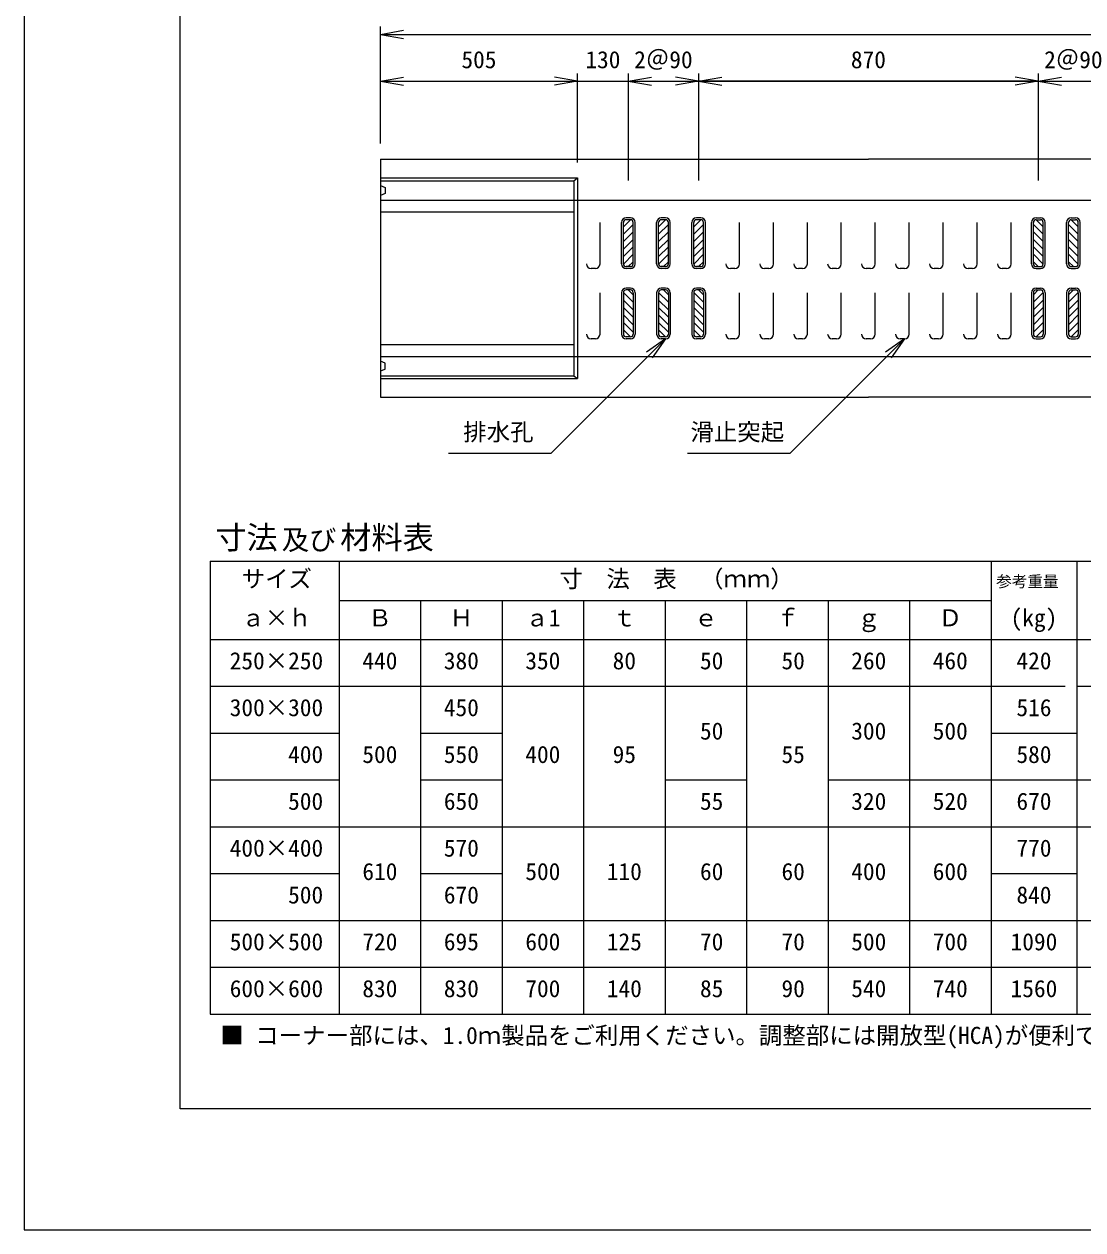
# Model space of a CAD drawing. Units: millimetres, scale not verified. Extents: x 1335 to 18532, y 1277 to 13928.
# Drawn here: x 14352 to 17064, y 7888 to 10977 of the extents above; entities that cross this region are included whole.
import ezdxf
from ezdxf.enums import TextEntityAlignment as Align

# ---------------------------------------------------------------- set-up
doc = ezdxf.new("R2010")
doc.units = ezdxf.units.MM
doc.header["$LTSCALE"] = 20
doc.layers.add('0_2', color=4, linetype='Continuous', lineweight=18)
doc.styles.add('ＭＳ ゴシック-5.0-0.0', font='')
doc.styles.get('ＭＳ ゴシック-5.0-0.0').set_extended_font_data('ＭＳ ゴシック-5.0-0.0')

msp = doc.modelspace()

# ---------------------------------------------------------------- linework, layer by layer
at = {"layer": '0_2'}
for p, q in [((14352.38, 13927.73), (14352.38, 7887.73)), ((14752.38, 8197.73), (14752.38, 13233.08)), ((15264.89, 10670.95), (15264.89, 10970.95)), ((15264.89, 10950.95), (15323.98, 10961.37)), ((15264.89, 10950.95), (17764.89, 10950.95)), ((15264.89, 10950.95), (15323.98, 10940.53)), ((15769.89, 10622.95), (15769.89, 10850.95)), ((15899.89, 10850.95), (15899.89, 10576.76)), ((16079.89, 10850.95), (16079.89, 10576.76)), ((16949.89, 10850.95), (16949.89, 10576.76)), ((15264.89, 10830.95), (15323.98, 10841.37)), ((15264.89, 10830.95), (15323.98, 10820.53)), ((15264.89, 10830.95), (15769.89, 10830.95)), ((15769.89, 10830.95), (15710.8, 10841.37)), ((15769.89, 10830.95), (15710.8, 10820.53)), ((15769.89, 10830.95), (15899.89, 10830.95)), ((15899.89, 10830.95), (15958.98, 10841.37)), ((15899.89, 10830.95), (16079.89, 10830.95)), ((15899.89, 10830.95), (15958.98, 10820.53)), ((16079.89, 10830.95), (16020.8, 10841.37)), ((16079.89, 10830.95), (16020.8, 10820.53)), ((16079.89, 10830.95), (16138.98, 10841.37)), ((16079.89, 10830.95), (16138.98, 10841.37)), ((16079.89, 10830.95), (16138.98, 10820.53)), ((16079.89, 10830.95), (16949.89, 10830.95)), ((16079.89, 10830.95), (16138.98, 10820.53)), ((16949.89, 10830.95), (16079.89, 10830.95)), ((16949.89, 10830.95), (16890.8, 10841.37)), ((16949.89, 10830.95), (16890.8, 10841.37)), ((16949.89, 10830.95), (16890.8, 10820.53)), ((16949.89, 10830.95), (16890.8, 10820.53)), ((16949.89, 10830.95), (17008.98, 10841.37)), ((16949.89, 10830.95), (17129.89, 10830.95)), ((16949.89, 10830.95), (17008.98, 10820.53)), ((15264.89, 10582.95), (15769.89, 10582.95)), ((15759.89, 10575.95), (15769.89, 10582.95)), ((15769.89, 10582.95), (15769.89, 10068.95)), ((15264.89, 10563.45), (15276.89, 10558.45)), ((15276.89, 10543.45), (15264.89, 10538.45)), ((15276.89, 10558.45), (15276.89, 10543.45)), ((15264.89, 10525.95), (17764.89, 10525.95)), ((15905.34, 10475.95), (15887.39, 10458)), ((15905.39, 10480.95), (15894.39, 10480.95)), ((15905.39, 10475.95), (15894.39, 10475.95)), ((15995.34, 10475.95), (15977.39, 10458)), ((15995.39, 10480.95), (15984.39, 10480.95)), ((15995.39, 10475.95), (15984.39, 10475.95)), ((16085.34, 10475.95), (16067.39, 10458)), ((16085.39, 10480.95), (16074.39, 10480.95)), ((16085.39, 10475.95), (16074.39, 10475.95)), ((16944.39, 10480.95), (16955.39, 10480.95)), ((16944.39, 10475.95), (16955.39, 10475.95)), ((16944.44, 10475.95), (16962.39, 10458)), ((17034.39, 10480.95), (17045.39, 10480.95)), ((17034.39, 10475.95), (17045.39, 10475.95)), ((17034.44, 10475.95), (17052.39, 10458)), ((15827.39, 10362.95), (15827.39, 10468.95)), ((15882.39, 10362.95), (15882.39, 10468.95)), ((15887.39, 10362.95), (15887.39, 10468.95)), ((15912.39, 10463.91), (15887.39, 10438.91)), ((15912.39, 10444.82), (15887.39, 10419.82)), ((15912.39, 10362.95), (15912.39, 10468.95)), ((15917.39, 10362.95), (15917.39, 10468.95)), ((15972.39, 10362.95), (15972.39, 10468.95)), ((15977.39, 10362.95), (15977.39, 10468.95)), ((16002.39, 10463.91), (15977.39, 10438.91)), ((16002.39, 10444.82), (15977.39, 10419.82)), ((16002.39, 10362.95), (16002.39, 10468.95)), ((16007.39, 10362.95), (16007.39, 10468.95)), ((16062.39, 10362.95), (16062.39, 10468.95)), ((16067.39, 10362.95), (16067.39, 10468.95)), ((16092.39, 10463.91), (16067.39, 10438.91)), ((16092.39, 10444.82), (16067.39, 10419.82)), ((16092.39, 10362.95), (16092.39, 10468.95)), ((16097.39, 10362.95), (16097.39, 10468.95)), ((16184.39, 10362.95), (16184.39, 10468.95)), ((16271.39, 10362.95), (16271.39, 10468.95)), ((16358.39, 10362.95), (16358.39, 10468.95)), ((16445.39, 10362.95), (16445.39, 10468.95)), ((16532.39, 10362.95), (16532.39, 10468.95)), ((16619.39, 10362.95), (16619.39, 10468.95)), ((16706.39, 10362.95), (16706.39, 10468.95)), ((16793.39, 10362.95), (16793.39, 10468.95)), ((16880.39, 10362.95), (16880.39, 10468.95)), ((16932.39, 10362.95), (16932.39, 10468.95)), ((16937.39, 10362.95), (16937.39, 10468.95)), ((16937.39, 10463.91), (16962.39, 10438.91)), ((16937.39, 10444.82), (16962.39, 10419.82)), ((16962.39, 10362.95), (16962.39, 10468.95)), ((16967.39, 10362.95), (16967.39, 10468.95)), ((17022.39, 10362.95), (17022.39, 10468.95)), ((17027.39, 10362.95), (17027.39, 10468.95)), ((17027.39, 10463.91), (17052.39, 10438.91)), ((17027.39, 10444.82), (17052.39, 10419.82)), ((17052.39, 10362.95), (17052.39, 10468.95)), ((17057.39, 10362.95), (17057.39, 10468.95)), ((15912.39, 10425.72), (15887.39, 10400.72)), ((16002.39, 10425.72), (15977.39, 10400.72)), ((16092.39, 10425.72), (16067.39, 10400.72)), ((16937.39, 10425.72), (16962.39, 10400.72)), ((17027.39, 10425.72), (17052.39, 10400.72)), ((15912.39, 10406.63), (15887.39, 10381.63)), ((15912.39, 10387.54), (15887.4, 10362.55)), ((16002.39, 10406.63), (15977.39, 10381.63)), ((16002.39, 10387.54), (15977.4, 10362.55)), ((16092.39, 10406.63), (16067.39, 10381.63)), ((16092.39, 10387.54), (16067.4, 10362.55)), ((16937.39, 10406.63), (16962.39, 10381.63)), ((16937.39, 10387.54), (16962.38, 10362.55)), ((17027.39, 10406.63), (17052.39, 10381.63)), ((17027.39, 10387.54), (17052.38, 10362.55)), ((15815.39, 10350.95), (15804.39, 10350.95)), ((15905.39, 10355.95), (15894.39, 10355.95)), ((15905.39, 10350.95), (15894.39, 10350.95)), ((15912.39, 10368.45), (15899.89, 10355.95)), ((15995.39, 10355.95), (15984.39, 10355.95)), ((15995.39, 10350.95), (15984.39, 10350.95)), ((16002.39, 10368.45), (15989.89, 10355.95)), ((16085.39, 10355.95), (16074.39, 10355.95)), ((16085.39, 10350.95), (16074.39, 10350.95)), ((16092.39, 10368.45), (16079.89, 10355.95)), ((16172.39, 10350.95), (16161.39, 10350.95)), ((16259.39, 10350.95), (16248.39, 10350.95)), ((16346.39, 10350.95), (16335.39, 10350.95)), ((16433.39, 10350.95), (16422.39, 10350.95)), ((16520.39, 10350.95), (16509.39, 10350.95)), ((16607.39, 10350.95), (16596.39, 10350.95)), ((16694.39, 10350.95), (16683.39, 10350.95)), ((16781.39, 10350.95), (16770.39, 10350.95)), ((16868.39, 10350.95), (16857.39, 10350.95)), ((16937.39, 10368.45), (16949.89, 10355.95)), ((16944.39, 10355.95), (16955.39, 10355.95)), ((16944.39, 10350.95), (16955.39, 10350.95)), ((17027.39, 10368.45), (17039.89, 10355.95)), ((17034.39, 10355.95), (17045.39, 10355.95)), ((17034.39, 10350.95), (17045.39, 10350.95)), ((15827.39, 10182.95), (15827.39, 10288.95)), ((15882.39, 10288.95), (15882.39, 10182.95)), ((15887.39, 10288.95), (15887.39, 10182.95)), ((15912.39, 10264.36), (15887.4, 10289.35)), ((15905.39, 10300.95), (15894.39, 10300.95)), ((15905.39, 10295.95), (15894.39, 10295.95)), ((15912.39, 10283.45), (15899.89, 10295.95)), ((15912.39, 10288.95), (15912.39, 10182.95)), ((15917.39, 10288.95), (15917.39, 10182.95)), ((15972.39, 10288.95), (15972.39, 10182.95)), ((15977.39, 10288.95), (15977.39, 10182.95)), ((16002.39, 10264.36), (15977.4, 10289.35)), ((15995.39, 10300.95), (15984.39, 10300.95)), ((15995.39, 10295.95), (15984.39, 10295.95)), ((16002.39, 10283.45), (15989.89, 10295.95)), ((16002.39, 10288.95), (16002.39, 10182.95)), ((16007.39, 10288.95), (16007.39, 10182.95)), ((16062.39, 10288.95), (16062.39, 10182.95)), ((16067.39, 10288.95), (16067.39, 10182.95)), ((16092.39, 10264.36), (16067.4, 10289.35)), ((16085.39, 10300.95), (16074.39, 10300.95)), ((16085.39, 10295.95), (16074.39, 10295.95)), ((16092.39, 10283.45), (16079.89, 10295.95)), ((16092.39, 10288.95), (16092.39, 10182.95)), ((16097.39, 10288.95), (16097.39, 10182.95)), ((16184.39, 10182.95), (16184.39, 10288.95)), ((16271.39, 10182.95), (16271.39, 10288.95)), ((16358.39, 10182.95), (16358.39, 10288.95)), ((16445.39, 10182.95), (16445.39, 10288.95)), ((16532.39, 10182.95), (16532.39, 10288.95)), ((16619.39, 10182.95), (16619.39, 10288.95)), ((16706.39, 10182.95), (16706.39, 10288.95)), ((16793.39, 10182.95), (16793.39, 10288.95)), ((16880.39, 10182.95), (16880.39, 10288.95)), ((16932.39, 10288.95), (16932.39, 10182.95)), ((16937.39, 10283.45), (16949.89, 10295.95)), ((16937.39, 10264.36), (16962.38, 10289.35)), ((16937.39, 10288.95), (16937.39, 10182.95)), ((16944.39, 10300.95), (16955.39, 10300.95)), ((16944.39, 10295.95), (16955.39, 10295.95)), ((16962.39, 10288.95), (16962.39, 10182.95)), ((16967.39, 10288.95), (16967.39, 10182.95)), ((17022.39, 10288.95), (17022.39, 10182.95)), ((17027.39, 10283.45), (17039.89, 10295.95)), ((17027.39, 10264.36), (17052.38, 10289.35)), ((17027.39, 10288.95), (17027.39, 10182.95)), ((17034.39, 10300.95), (17045.39, 10300.95)), ((17034.39, 10295.95), (17045.39, 10295.95)), ((17052.39, 10288.95), (17052.39, 10182.95)), ((17057.39, 10288.95), (17057.39, 10182.95)), ((15912.39, 10245.26), (15887.39, 10270.26)), ((16002.39, 10245.26), (15977.39, 10270.26)), ((16092.39, 10245.26), (16067.39, 10270.26)), ((16937.39, 10245.26), (16962.39, 10270.26)), ((17027.39, 10245.26), (17052.39, 10270.26)), ((15912.39, 10226.17), (15887.39, 10251.17)), ((15912.39, 10207.08), (15887.39, 10232.08)), ((16002.39, 10226.17), (15977.39, 10251.17)), ((16002.39, 10207.08), (15977.39, 10232.08)), ((16092.39, 10226.17), (16067.39, 10251.17)), ((16092.39, 10207.08), (16067.39, 10232.08)), ((16937.39, 10226.17), (16962.39, 10251.17)), ((16937.39, 10207.08), (16962.39, 10232.08)), ((17027.39, 10226.17), (17052.39, 10251.17)), ((17027.39, 10207.08), (17052.39, 10232.08)), ((15912.39, 10187.99), (15887.39, 10212.99)), ((16002.39, 10187.99), (15977.39, 10212.99)), ((16092.39, 10187.99), (16067.39, 10212.99)), ((16937.39, 10187.99), (16962.39, 10212.99)), ((17027.39, 10187.99), (17052.39, 10212.99)), ((15701.32, 9876.89), (15995.39, 10170.95)), ((15815.39, 10170.95), (15804.39, 10170.95)), ((15905.34, 10175.95), (15887.39, 10193.9)), ((15905.39, 10175.95), (15894.39, 10175.95)), ((15905.39, 10170.95), (15894.39, 10170.95)), ((15995.39, 10170.95), (15946.24, 10136.53)), ((15995.39, 10170.95), (15960.97, 10121.8)), ((15995.34, 10175.95), (15977.39, 10193.9)), ((15995.39, 10175.95), (15984.39, 10175.95)), ((15995.39, 10170.95), (15984.39, 10170.95)), ((16085.34, 10175.95), (16067.39, 10193.9)), ((16085.39, 10175.95), (16074.39, 10175.95)), ((16085.39, 10170.95), (16074.39, 10170.95)), ((16172.39, 10170.95), (16161.39, 10170.95)), ((16259.39, 10170.95), (16248.39, 10170.95)), ((16313.32, 9876.89), (16607.39, 10170.95)), ((16346.39, 10170.95), (16335.39, 10170.95)), ((16433.39, 10170.95), (16422.39, 10170.95)), ((16520.39, 10170.95), (16509.39, 10170.95)), ((16607.39, 10170.95), (16558.24, 10136.53)), ((16607.39, 10170.95), (16572.97, 10121.8)), ((16607.39, 10170.95), (16596.39, 10170.95)), ((16694.39, 10170.95), (16683.39, 10170.95)), ((16781.39, 10170.95), (16770.39, 10170.95)), ((16868.39, 10170.95), (16857.39, 10170.95)), ((16944.39, 10175.95), (16955.39, 10175.95)), ((16944.39, 10170.95), (16955.39, 10170.95)), ((16944.44, 10175.95), (16962.39, 10193.9)), ((17034.39, 10175.95), (17045.39, 10175.95)), ((17034.39, 10170.95), (17045.39, 10170.95)), ((17034.44, 10175.95), (17052.39, 10193.9)), ((15264.89, 10125.95), (17764.89, 10125.95)), ((15276.89, 10108.45), (15264.89, 10113.45)), ((15276.89, 10093.45), (15276.89, 10108.45)), ((15264.89, 10088.45), (15276.89, 10093.45)), ((15759.89, 10075.95), (15769.89, 10068.95)), ((15264.89, 10068.95), (15769.89, 10068.95)), ((15701.32, 9876.89), (15439.41, 9876.89)), ((16313.32, 9876.89), (16051.41, 9876.89)), ((14828.89, 9600.77), (14828.89, 8440.77)), ((14828.89, 9600.77), (18114.89, 9600.77)), ((15159.31, 9600.77), (15159.31, 8440.77)), ((16828.89, 9600.77), (16828.89, 8440.77)), ((17048.89, 9600.77), (17048.89, 8440.77)), ((15159.31, 9500.77), (16828.89, 9500.77)), ((15368.01, 9500.77), (15368.01, 8440.77)), ((15576.71, 9500.77), (15576.71, 8440.77)), ((15785.4, 9500.77), (15785.4, 8440.77)), ((15994.1, 9500.77), (15994.1, 8440.77)), ((16202.8, 9500.77), (16202.8, 8440.77)), ((16411.49, 9500.77), (16411.49, 8440.77)), ((16620.19, 9500.77), (16620.19, 8440.77)), ((14828.89, 9400.77), (18114.89, 9400.77)), ((14828.89, 9280.77), (17018.89, 9280.77)), ((17048.89, 9280.77), (17614.89, 9280.77)), ((14828.89, 9160.77), (15159.31, 9160.77)), ((15368.01, 9160.77), (15576.71, 9160.77)), ((16828.89, 9160.77), (17048.89, 9160.77)), ((14828.89, 9040.77), (15159.31, 9040.77)), ((15368.01, 9040.77), (15576.71, 9040.77)), ((15994.1, 9040.77), (16202.8, 9040.77)), ((16411.49, 9040.77), (16828.89, 9040.77)), ((16828.89, 9040.77), (17048.89, 9040.77)), ((17048.89, 9040.77), (17614.89, 9040.77)), ((14828.89, 8920.77), (17048.89, 8920.77)), ((17048.89, 8920.77), (17614.89, 8920.77)), ((14828.89, 8800.77), (15159.31, 8800.77)), ((15368.01, 8800.77), (15576.71, 8800.77)), ((16828.89, 8800.77), (17048.89, 8800.77)), ((14828.89, 8680.77), (17048.89, 8680.77)), ((17048.89, 8680.77), (17614.89, 8680.77)), ((14828.89, 8560.77), (17048.89, 8560.77)), ((17048.89, 8560.77), (17614.89, 8560.77)), ((14828.89, 8440.77), (18114.89, 8440.77)), ((18182.38, 8197.73), (14752.38, 8197.73)), ((14352.38, 7887.73), (18532.38, 7887.73))]:
    msp.add_line(p, q, dxfattribs=at)
at = {"layer": '0_2', "color": 2}
for p, q in [((15264.89, 10630.95), (15264.89, 10020.95)), ((15264.89, 10630.95), (16514.89, 10630.95)), ((17764.89, 10630.95), (16514.89, 10630.95)), ((15264.89, 10575.95), (15759.89, 10575.95)), ((15759.89, 10575.95), (15759.89, 10075.95)), ((15264.89, 10495.95), (15759.89, 10495.95)), ((15264.89, 10155.95), (15759.89, 10155.95)), ((15264.89, 10075.95), (15759.89, 10075.95)), ((15264.89, 10020.95), (16514.89, 10020.95)), ((17764.89, 10020.95), (16514.89, 10020.95))]:
    msp.add_line(p, q, dxfattribs=at)
at = {"layer": '0_2'}
for centre, radius, start, end in [((15894.39, 10468.95), 12, 90, 180), ((15894.39, 10468.95), 7, 90, 180), ((15905.39, 10468.95), 12, 0, 90), ((15905.39, 10468.95), 7, 0, 90), ((15984.39, 10468.95), 12, 90, 180), ((15984.39, 10468.95), 7, 90, 180), ((15995.39, 10468.95), 12, 0, 90), ((15995.39, 10468.95), 7, 0, 90), ((16074.39, 10468.95), 12, 90, 180), ((16074.39, 10468.95), 7, 90, 180), ((16085.39, 10468.95), 12, 0, 90), ((16085.39, 10468.95), 7, 0, 90), ((16944.39, 10468.95), 12, 90, 180), ((16944.39, 10468.95), 7, 90, 180), ((16955.39, 10468.95), 12, 0, 90), ((16955.39, 10468.95), 7, 0, 90), ((17034.39, 10468.95), 12, 90, 180), ((17034.39, 10468.95), 7, 90, 180), ((17045.39, 10468.95), 12, 0, 90), ((17045.39, 10468.95), 7, 0, 90), ((15804.39, 10362.95), 12, 180, 270), ((15815.39, 10362.95), 12, 270, 0), ((15894.39, 10362.95), 12, 180, 270), ((15894.39, 10362.95), 7, 180, 270), ((15905.39, 10362.95), 7, 270, 0), ((15905.39, 10362.95), 12, 270, 0), ((15984.39, 10362.95), 12, 180, 270), ((15984.39, 10362.95), 7, 180, 270), ((15995.39, 10362.95), 7, 270, 0), ((15995.39, 10362.95), 12, 270, 0), ((16074.39, 10362.95), 12, 180, 270), ((16074.39, 10362.95), 7, 180, 270), ((16085.39, 10362.95), 7, 270, 0), ((16085.39, 10362.95), 12, 270, 0), ((16161.39, 10362.95), 12, 180, 270), ((16172.39, 10362.95), 12, 270, 0), ((16248.39, 10362.95), 12, 180, 270), ((16259.39, 10362.95), 12, 270, 0), ((16335.39, 10362.95), 12, 180, 270), ((16346.39, 10362.95), 12, 270, 0), ((16422.39, 10362.95), 12, 180, 270), ((16433.39, 10362.95), 12, 270, 0), ((16509.39, 10362.95), 12, 180, 270), ((16520.39, 10362.95), 12, 270, 0), ((16596.39, 10362.95), 12, 180, 270), ((16607.39, 10362.95), 12, 270, 0), ((16683.39, 10362.95), 12, 180, 270), ((16694.39, 10362.95), 12, 270, 0), ((16770.39, 10362.95), 12, 180, 270), ((16781.39, 10362.95), 12, 270, 0), ((16857.39, 10362.95), 12, 180, 270), ((16868.39, 10362.95), 12, 270, 0), ((16944.39, 10362.95), 12, 180, 270), ((16944.39, 10362.95), 7, 180, 270), ((16955.39, 10362.95), 7, 270, 0), ((16955.39, 10362.95), 12, 270, 0), ((17034.39, 10362.95), 12, 180, 270), ((17034.39, 10362.95), 7, 180, 270), ((17045.39, 10362.95), 7, 270, 0), ((17045.39, 10362.95), 12, 270, 0), ((15894.39, 10288.95), 12, 90, 180), ((15894.39, 10288.95), 7, 90, 180), ((15905.39, 10288.95), 12, 0, 90), ((15905.39, 10288.95), 7, 0, 90), ((15984.39, 10288.95), 12, 90, 180), ((15984.39, 10288.95), 7, 90, 180), ((15995.39, 10288.95), 12, 0, 90), ((15995.39, 10288.95), 7, 0, 90), ((16074.39, 10288.95), 12, 90, 180), ((16074.39, 10288.95), 7, 90, 180), ((16085.39, 10288.95), 12, 0, 90), ((16085.39, 10288.95), 7, 0, 90), ((16944.39, 10288.95), 12, 90, 180), ((16944.39, 10288.95), 7, 90, 180), ((16955.39, 10288.95), 12, 0, 90), ((16955.39, 10288.95), 7, 0, 90), ((17034.39, 10288.95), 12, 90, 180), ((17034.39, 10288.95), 7, 90, 180), ((17045.39, 10288.95), 12, 0, 90), ((17045.39, 10288.95), 7, 0, 90), ((15804.39, 10182.95), 12, 180, 270), ((15815.39, 10182.95), 12, 270, 0), ((15894.39, 10182.95), 12, 180, 270), ((15894.39, 10182.95), 7, 180, 270), ((15905.39, 10182.95), 7, 270, 0), ((15905.39, 10182.95), 12, 270, 0), ((15984.39, 10182.95), 12, 180, 270), ((15984.39, 10182.95), 7, 180, 270), ((15995.39, 10182.95), 7, 270, 0), ((15995.39, 10182.95), 12, 270, 0), ((16074.39, 10182.95), 12, 180, 270), ((16074.39, 10182.95), 7, 180, 270), ((16085.39, 10182.95), 7, 270, 0), ((16085.39, 10182.95), 12, 270, 0), ((16161.39, 10182.95), 12, 180, 270), ((16172.39, 10182.95), 12, 270, 0), ((16248.39, 10182.95), 12, 180, 270), ((16259.39, 10182.95), 12, 270, 0), ((16335.39, 10182.95), 12, 180, 270), ((16346.39, 10182.95), 12, 270, 0), ((16422.39, 10182.95), 12, 180, 270), ((16433.39, 10182.95), 12, 270, 0), ((16509.39, 10182.95), 12, 180, 270), ((16520.39, 10182.95), 12, 270, 0), ((16596.39, 10182.95), 12, 180, 270), ((16607.39, 10182.95), 12, 270, 0), ((16683.39, 10182.95), 12, 180, 270), ((16694.39, 10182.95), 12, 270, 0), ((16770.39, 10182.95), 12, 180, 270), ((16781.39, 10182.95), 12, 270, 0), ((16857.39, 10182.95), 12, 180, 270), ((16868.39, 10182.95), 12, 270, 0), ((16944.39, 10182.95), 12, 180, 270), ((16944.39, 10182.95), 7, 180, 270), ((16955.39, 10182.95), 7, 270, 0), ((16955.39, 10182.95), 12, 270, 0), ((17034.39, 10182.95), 12, 180, 270), ((17034.39, 10182.95), 7, 180, 270), ((17045.39, 10182.95), 7, 270, 0), ((17045.39, 10182.95), 12, 270, 0)]:
    msp.add_arc(centre, radius, start, end, dxfattribs=at)

# ---------------------------------------------------------------- texts
at = {"layer": '0_2', "color": 7, "style": 'ＭＳ ゴシック-5.0-0.0'}
for s, height, p in [('505', 43.99, (15472.4, 10850.96)), ('130', 43.99, (15789.89, 10850.95)), ('2＠90', 43.99, (15914.89, 10850.95)), ('870', 43.99, (16469.89, 10850.95)), ('870', 43.99, (16469.89, 10850.95)), ('2＠90', 43.99, (16964.89, 10850.95)), ('排水孔', 43.99, (15477.08, 9897.03)), ('滑止突起', 43.99, (16059.09, 9897.04)), ('寸法\u3000\u3000材料表', 58.65, (14841.88, 9614.78)), ('及び', 51.32, (15012.09, 9614.78)), ('サイズ', 43.99, (14909.47, 9520.8)), ('寸\u3000法\u3000表  （ｍｍ）', 43.99, (15723.73, 9520.8)), ('参考重量', 29.33, (16841.89, 9525.8)), ('ａ×ｈ', 43.99, (14908.91, 9420.8)), ('Ｂ', 43.99, (15233.66, 9420.8)), ('Ｈ', 43.99, (15442.36, 9420.8)), ('ａ1', 43.99, (15636.05, 9420.8)), ('ｔ', 43.99, (15859.75, 9420.8)), ('ｅ', 43.99, (16068.45, 9420.8)), ('ｆ', 43.99, (16277.15, 9420.8)), ('ｇ', 43.99, (16485.84, 9420.8)), ('Ｄ', 43.99, (16694.54, 9420.8)), ('(kg)', 43.99, (16878.92, 9420.8)), ('250×250', 43.99, (14878.92, 9310.8)), ('440', 43.99, (15218.66, 9310.8)), ('380', 43.99, (15427.36, 9310.8)), ('350', 43.99, (15636.05, 9310.8)), ('80', 43.99, (15859.75, 9310.8)), ('50', 43.99, (16083.45, 9310.8)), ('50', 43.99, (16292.15, 9310.8)), ('260', 43.99, (16470.84, 9310.8)), ('460', 43.99, (16679.54, 9310.8)), ('420', 43.99, (16893.93, 9310.8)), ('300×300', 43.99, (14878.92, 9190.8)), ('450', 43.99, (15427.36, 9190.8)), ('516', 43.99, (16893.93, 9190.8)), ('50', 43.99, (16083.45, 9130.8)), ('300', 43.99, (16470.84, 9130.8)), ('500', 43.99, (16679.54, 9130.8)), ('     400', 43.99, (14878.92, 9070.8)), ('500', 43.99, (15218.66, 9070.8)), ('550', 43.99, (15427.36, 9070.8)), ('400', 43.99, (15636.05, 9070.8)), ('95', 43.99, (15859.75, 9070.8)), ('55', 43.99, (16292.15, 9070.77)), ('580', 43.99, (16893.93, 9070.8)), ('     500', 43.99, (14878.92, 8950.8)), ('650', 43.99, (15427.36, 8950.8)), ('55', 43.99, (16083.45, 8950.8)), ('320', 43.99, (16470.84, 8950.8)), ('520', 43.99, (16679.54, 8950.8)), ('670', 43.99, (16893.93, 8950.8)), ('400×400', 43.99, (14878.92, 8830.8)), ('570', 43.99, (15427.36, 8830.8)), ('770', 43.99, (16893.93, 8830.8)), ('610', 43.99, (15218.66, 8770.8)), ('500', 43.99, (15636.05, 8770.8)), ('110', 43.99, (15844.75, 8770.8)), ('60', 43.99, (16083.45, 8770.8)), ('60', 43.99, (16292.15, 8770.8)), ('400', 43.99, (16470.84, 8770.8)), ('600', 43.99, (16679.54, 8770.8)), ('     500', 43.99, (14878.92, 8710.8)), ('670', 43.99, (15427.36, 8710.8)), ('840', 43.99, (16893.93, 8710.8)), ('500×500', 43.99, (14878.92, 8590.8)), ('720', 43.99, (15218.66, 8590.8)), ('695', 43.99, (15427.36, 8590.8)), ('600', 43.99, (15636.05, 8590.8)), ('125', 43.99, (15844.75, 8590.8)), ('70', 43.99, (16083.45, 8590.8)), ('70', 43.99, (16292.15, 8590.8)), ('500', 43.99, (16470.84, 8590.8)), ('700', 43.99, (16679.54, 8590.8)), ('1090', 43.99, (16878.93, 8590.8)), ('600×600', 43.99, (14878.92, 8470.8)), ('830', 43.99, (15218.66, 8470.79)), ('830', 43.99, (15427.36, 8470.79)), ('700', 43.99, (15636.05, 8470.79)), ('140', 43.99, (15844.75, 8470.79)), ('85', 43.99, (16083.45, 8470.79)), ('90', 43.99, (16292.15, 8470.79)), ('540', 43.99, (16470.84, 8470.79)), ('740', 43.99, (16679.54, 8470.79)), ('1560', 43.99, (16878.93, 8470.79)), ('■ コーナー部には、1.0ｍ製品をご利用ください。調整部には開放型(HCA)が便利です。', 43.99, (14854.64, 8350.81))]:
    msp.add_text(s, height=height, dxfattribs=at).set_placement(p, align=Align.BOTTOM_LEFT)

doc.saveas('drawing.dxf')
